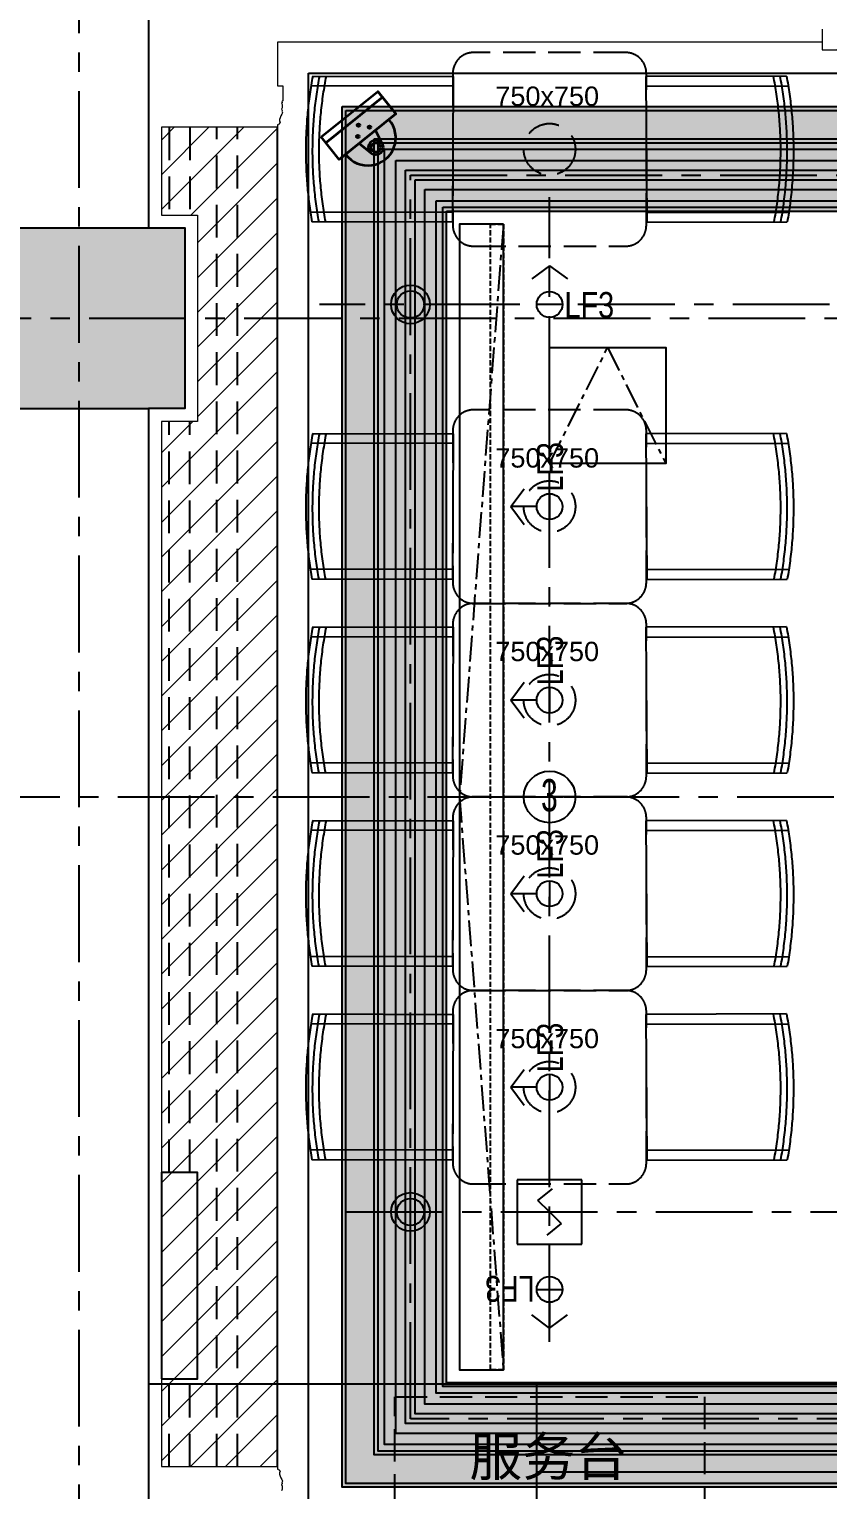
# Model space of a CAD drawing. Header units: millimetres. Extents: x -6033 to 120673, y -816267322945 to 90533.
# Drawn here: x 48168 to 51262, y 66680 to 72340 of the extents above; entities that cross this region are included whole.
import ezdxf
from ezdxf.enums import TextEntityAlignment as Align

# ---------------------------------------------------------------- set-up
doc = ezdxf.new("R2010")
doc.units = ezdxf.units.MM
for name, pattern in [('I-AR$0$CENTER', [2, 1.25, -0.25, 0.25, -0.25]), ('I-CEILING$0$CENTER', [2, 1.25, -0.25, 0.25, -0.25]), ('I-CEILING$0$DASH', [0.35, 0.25, -0.1]), ('I-PLAN$0$ACAD_ISO02W100', [15, 12, -3]), ('I-PLAN$0$CENTER', [2, 1.25, -0.25, 0.25, -0.25]), ('I-PLAN$0$DASH', [0.35, 0.25, -0.1]), ('I-PLAN$0$DASHED', [19.05, 12.7, -6.35]), ('I-PLAN$0$HIDDEN2', [0.1875, 0.125, -0.0625])]:
    doc.linetypes.add(name, pattern=pattern)
for name, color, linetype in [('I-AR$0$A-LOL061W1', 252, 'Continuous'), ('I-AR$0$D-BASE-WALL', 4, 'Continuous'), ('I-AR$0$I-stairs', 2, 'Continuous'), ('I-CEILING$0$0-LIGHT-RC', 1, 'Continuous'), ('I-CEILING$0$0-LIGHT-TXT', 90, 'Continuous'), ('I-CEILING$0$EQUIP-消防', 3, 'Continuous'), ('I-CEILING$0$EQUIP_喷头', 90, 'Continuous'), ('I-CEILING$0$I-GRID', 252, 'I-CEILING$0$CENTER'), ('I-CEILING$0$I-RCP', 2, 'Continuous'), ('I-CEILING$0$I-RCP-AIR', 64, 'Continuous'), ('I-CEILING$0$I-RCP-COVER', 10, 'Continuous'), ('I-CEILING$0$I-RCP-REF', 3, 'Continuous'), ('I-PLAN$0$FURN', 1, 'Continuous'), ('I-PLAN$0$I-GRID', 252, 'I-PLAN$0$CENTER'), ('I-PLAN$0$I-PL-FURN', 1, 'I-PLAN$0$DASH'), ('I-PLAN$0$I-PL-IDS-MILL', 40, 'Continuous'), ('I-PLAN$0$I-PL-LIGHT', 1, 'I-PLAN$0$HIDDEN2'), ('I-PLAN$0$ID-TEXT-HEADING-3', 3, 'Continuous'), ('I-PLAN$0$P-平面活动家具', 1, 'Continuous')]:
    doc.layers.add(name, color=color, linetype=linetype)
for name, color, linetype, lineweight in [('I-AR$0$GZET_COL_GRID_1-200_轴线', 8, 'I-AR$0$CENTER', 25), ('I-AR$0$I-SCOPE', 252, 'Continuous', 35), ('I-CEILING$0$_ACM-A-DETL', 7, 'Continuous', 9), ('I-CEILING$0$_ACM-A-HACH', 251, 'Continuous', 9), ('I-CEILING$0$_ACM-E-EQMT-SECT', 3, 'Continuous', 35), ('I-PLAN$0$I-PL-WALL-FHINISH', 73, 'Continuous', 13)]:
    doc.layers.add(name, color=color, linetype=linetype, lineweight=lineweight)
doc.styles.add('I-CEILING$0$_TEL_ATTDEF', font='GBENOR', dxfattribs={"width": 0.8, "height": 3, "bigfont": 'GBCBIG'})
doc.styles.add('I-CEILING$0$hztxt', font='ROS.shx', dxfattribs={"width": 0.7, "bigfont": 'HZTXT.shx'})
doc.styles.add('I-CEILING$0$I-CEILING$0$ar', font='arial.ttf', dxfattribs={"width": 0.8})
doc.styles.add('I-CEILING$0$I-CEILING$0$I-CEILING$0$ar', font='arial.ttf', dxfattribs={"width": 0.8})
doc.styles.add('I-CEILING$0$Standard', font='arial.ttf')
doc.styles.add('I-CEILING$0$黑体', font='simhei.ttf', dxfattribs={"height": 600})
doc.styles.add('I-PLAN$0$Arial', font='ARIALUNI.ttf')

# ---------------------------------------------------------------- blocks, each defined once
blk = doc.blocks.new('I-AR$0$海龙_1211170131')
at = {"layer": 'I-AR$0$GZET_COL_GRID_1-200_轴线', "ltscale": 300}
for p, q in [((48135, 86275), (48135, 59995)), ((-2225, 70995), (116415, 70995))]:
    blk.add_line(p, q, dxfattribs=at)
blk = doc.blocks.new('I-AR')
at = {"layer": 'I-AR$0$A-LOL061W1'}
blk.add_hatch(color=256, dxfattribs=at).paths.add_polyline_path([(48090, 71570), (47830, 71570), (47830, 70870), (48090, 70870), (48630, 70870), (48770, 70870), (48770, 71570), (48630, 71570)])
at = {"layer": 'I-AR$0$I-SCOPE'}
h = blk.add_hatch(dxfattribs=at)
h.set_pattern_fill('ANSI31', color=256, scale=200)
h.paths.add_polyline_path([(63300, 72640), (66630, 72640), (66630, 70889.4), (90600, 70890), (90600, 66390), (96650, 66390), (96650, 24876.4), (18340, 24876.4), (18340, 66390), (48090, 66390), (48090, 72640), (51400, 72640), (51400, 72649.9), (52869.5, 72649.9), (52869.5, 72640), (55240, 72640), (55240, 72790), (59460, 72790), (59460, 72640), (61830.5, 72640), (61830.5, 72649.9), (63300, 72649.9)], flags=16)
h.paths.add_polyline_path([(7330, 0), (7330, -1770), (11180, -1770), (11180, 0), (18450, 0), (18450, 2900), (27550, 2900), (27550, 18090), (37037.3, 18090), (37037.3, 17350), (96200, 17350), (96200, 18120), (114640, 18120), (114640, 84500), (0, 84500), (0, 0)])
at = {"layer": 'I-AR$0$D-BASE-WALL'}
for p, q in [((48630, 72640), (48630, 71570)), ((48090, 71570), (48630, 71570)), ((48090, 70870), (48630, 70870)), ((48630, 70870), (48630, 66390))]:
    blk.add_line(p, q, dxfattribs=at)
blk.add_lwpolyline([(48630, 71570), (48770, 71570), (48770, 70870), (48630, 70870)], dxfattribs=at)
at = {"layer": 'I-AR$0$I-stairs'}
for p, q in [((48630, 67090), (66100, 67090)), ((50135, 66390), (50135, 67090)), ((50135, 66750), (53295, 66750))]:
    blk.add_line(p, q, dxfattribs=at)
at = {"layer": 'I-AR$0$GZET_COL_GRID_1-200_轴线'}
blk.add_blockref('I-AR$0$海龙_1211170131', (225, 225), dxfattribs=at)
blk = doc.blocks.new('I-PLAN$0$091116-BRASSERIE$0$Floor_03$0$Y_03_Floor$0$3rd-Floor-rest$0$A$C41AE3FBC')
at = {"layer": 'I-PLAN$0$I-PL-FURN', "ltscale": 500}
for p, q in [((-9.62, -6), (-9.62, 15.76)), ((9.62, -6.06), (9.62, 15.7))]:
    blk.add_line(p, q, dxfattribs=at)
blk.add_lwpolyline([(11.12, 15.38), (11.12, -6.06), (-11.12, -6), (-11.12, 15.44)], dxfattribs=at)
for centre, radius, start, end in [((-0.15, -45.9), 62.31, 79.5796, 100.1371), ((-0.15, -45.25), 60.66, 79.2974, 100.4193), ((-0.14, -44.6), 59.02, 78.9991, 100.7176)]:
    blk.add_arc(centre, radius, start, end, dxfattribs=at)
blk = doc.blocks.new('I-PLAN')
at = {"layer": 'I-PLAN$0$I-GRID', "ltscale": 300}
blk.add_lwpolyline([(47311.1, 69365), (67518.9, 69365)], dxfattribs=at)
at = {"layer": 'I-PLAN$0$I-PL-FURN', "ltscale": 500}
for points in [[(49889.2, 71499.5), (50479.2, 71499.5, 0.414214), (50559.2, 71579.5), (50559.2, 72169.5, 0.414214), (50479.2, 72249.5), (49889.2, 72249.5, 0.414214), (49809.2, 72169.5), (49809.2, 71579.5, 0.414214)], [(49889.2, 70115), (50479.2, 70115, 0.414214), (50559.2, 70195), (50559.2, 70785, 0.414214), (50479.2, 70865), (49889.2, 70865, 0.414214), (49809.2, 70785), (49809.2, 70195, 0.414214)], [(49889.2, 69365), (50479.2, 69365, 0.414214), (50559.2, 69445), (50559.2, 70035, 0.414214), (50479.2, 70115), (49889.2, 70115, 0.414214), (49809.2, 70035), (49809.2, 69445, 0.414214)], [(49889.2, 68615), (50479.2, 68615, 0.414214), (50559.2, 68695), (50559.2, 69285, 0.414214), (50479.2, 69365), (49889.2, 69365, 0.414214), (49809.2, 69285), (49809.2, 68695, 0.414214)], [(49889.2, 67865), (50479.2, 67865, 0.414214), (50559.2, 67945), (50559.2, 68535, 0.414214), (50479.2, 68615), (49889.2, 68615, 0.414214), (49809.2, 68535), (49809.2, 67945, 0.414214)]]:
    blk.add_lwpolyline(points, format="xyb", close=True, dxfattribs=at)
blk.add_lwpolyline([(50784.2, 66440), (49584.2, 66440), (49584.2, 67040), (50784.2, 67040)], close=True, dxfattribs=at)
at = {"layer": 'I-PLAN$0$I-PL-IDS-MILL'}
blk.add_lwpolyline([(49129.9, 66770), (49129.9, 71960)], dxfattribs=at)
blk.add_lwpolyline([(48680, 67110), (48820, 67110), (48820, 67910), (48680, 67910)], close=True, dxfattribs=at)
at = {"layer": 'I-PLAN$0$I-PL-LIGHT', "linetype": 'I-PLAN$0$DASHED', "ltscale": 10}
for p, q in [((48709.8, 71960), (48709.8, 71620)), ((48789.8, 71960), (48789.8, 71620)), ((48894.8, 66770), (48894.8, 71960)), ((48974.8, 66770), (48974.8, 71960)), ((48709.8, 67910), (48709.8, 70820)), ((48789.8, 67910), (48789.8, 70820)), ((48709.8, 66770), (48709.8, 67110)), ((48789.8, 66770), (48789.8, 67110))]:
    blk.add_line(p, q, dxfattribs=at)
for centre in [(50184.2, 71874.5), (50184.2, 70490), (50184.2, 69740), (50184.2, 68990), (50184.2, 68240)]:
    blk.add_circle(centre, 100, dxfattribs=at)
at = {"layer": 'I-PLAN$0$I-PL-WALL-FHINISH'}
for points in [[(51240, 72340), (51240, 72260), (51297, 72260, -0.37825), (51301.8, 72263, 0.623496), (51306.5, 72265, 0.284819), (51330.4, 72265, 0.636149), (51337.5, 72263, 0.282378), (51349.8, 72263.5, -0.186128), (51378.1, 72272.1, 0.824383), (51384, 72273.1), (51386.4, 72273.1, -0.262247), (51390, 72276.1), (51390, 72280.1), (51400, 72280.1), (51400, 72649.9)], [(49130, 72290), (49130, 72120), (49150, 72120), (49150, 72063, 0.37825), (49147, 72058.2, -0.623496), (49145, 72053.5, -0.284819), (49145, 72029.6, -0.636149), (49147, 72022.5, -0.282378), (49146.5, 72010.2, 0.186128), (49137.9, 71981.9, -0.824383), (49136.9, 71976), (49136.9, 71973.6, 0.262247), (49133.9, 71970), (49129.9, 71970), (49129.9, 71960), (48680, 71960), (48680, 71620), (48820, 71620), (48820, 70820), (48680, 70820), (48680, 66770), (49129.9, 66770), (49129.9, 66760), (49133.9, 66760, 0.262247), (49136.9, 66756.4), (49136.9, 66754, -0.824383), (49137.9, 66748.1, 0.186128), (49146.5, 66719.8, -0.282378), (49147, 66707.5, -0.636149), (49145, 66700.4, -0.284819), (49145, 66676.5, -0.623496)]]:
    blk.add_lwpolyline(points, format="xyb", dxfattribs=at)
blk.add_lwpolyline([(51240, 72290), (49130, 72290)], dxfattribs=at)
at = {"layer": 'I-PLAN$0$P-平面活动家具', "yscale": 25.39999999990686}
for p, xscale, zscale, rotation in [((49656.1, 71874.9), 25.39999999990686, 25.39999999990686, 89.85835853881424), ((50712.4, 71874.9), -25.39999999990686, 25.39999999990687, 270.1416414611858), ((49656.1, 70490.4), 25.39999999990686, 25.39999999990686, 89.85835853881424), ((50712.4, 70490.4), -25.39999999990686, 25.39999999990687, 270.1416414611858), ((49656.1, 69740.4), 25.39999999990686, 25.39999999990686, 89.85835853881424), ((50712.4, 69740.4), -25.39999999990686, 25.39999999990687, 270.1416414611858), ((49656.1, 68990.4), 25.39999999990686, 25.39999999990686, 89.85835853881424), ((50712.4, 68990.4), -25.39999999990686, 25.39999999990687, 270.1416414611858), ((49656.1, 68240.4), 25.39999999990686, 25.39999999990686, 89.85835853881424), ((50712.4, 68240.4), -25.39999999990686, 25.39999999990687, 270.1416414611858)]:
    blk.add_blockref('I-PLAN$0$091116-BRASSERIE$0$Floor_03$0$Y_03_Floor$0$3rd-Floor-rest$0$A$C41AE3FBC', p, dxfattribs=dict(at, xscale=xscale, zscale=zscale, rotation=rotation))
at = {"layer": 'I-PLAN$0$FURN', "linetype": 'I-PLAN$0$ACAD_ISO02W100', "char_height": 75, "attachment_point": 1, "style": 'I-PLAN$0$Arial'}
for insert in [(49974, 72117.8), (49974, 70716.2), (49974, 69966.2), (49974, 69216.2), (49974, 68466.2)]:
    blk.add_mtext_dynamic_manual_height_columns('750x750', width=181404.2, gutter_width=600, heights=[131.5], dxfattribs=dict(at, insert=insert))
at = {"layer": 'I-PLAN$0$ID-TEXT-HEADING-3', "insert": (49873.5, 66883.8), "char_height": 150, "attachment_point": 1, "style": 'I-PLAN$0$Arial'}
blk.add_mtext_dynamic_manual_height_columns('{\\fArial Unicode MS|b0|i0|c134|p34;服务台}', width=151170.167, gutter_width=500, heights=[109.5], dxfattribs=at)
blk = doc.blocks.new('I-CEILING$0$K_09291619781205193186')
at = {"layer": 'I-CEILING$0$0-LIGHT-RC'}
for p, q in [((0, 150), (-69.1, 98.8)), ((0, 50), (0, 150)), ((0, 150), (69.1, 98.8)), ((50, 0), (-50, 0))]:
    blk.add_line(p, q, dxfattribs=at)
blk.add_circle((0, 0), 50, dxfattribs=at)
at = {"layer": 'I-CEILING$0$0-LIGHT-TXT', "style": 'I-CEILING$0$I-CEILING$0$ar', "width": 0.8}
blk.add_text('LF3', height=100, dxfattribs=at).set_placement((57.6, -52))
blk = doc.blocks.new('I-CEILING$0$I-CEILING$0$K_09291619781205193186')
at = {"layer": 'I-CEILING$0$0-LIGHT-RC'}
for p, q in [((0, 150), (-69.1, 98.8)), ((0, 50), (0, 150)), ((0, 150), (69.1, 98.8)), ((50, 0), (-50, 0))]:
    blk.add_line(p, q, dxfattribs=at)
blk.add_circle((0, 0), 50, dxfattribs=at)
at = {"layer": 'I-CEILING$0$0-LIGHT-TXT', "style": 'I-CEILING$0$I-CEILING$0$I-CEILING$0$ar', "width": 0.8}
blk.add_text('LF3', height=100, dxfattribs=at).set_placement((57.6, -52))
blk = doc.blocks.new('I-CEILING$0$K_1219103599')
at = {"layer": 'I-CEILING$0$I-RCP-AIR'}
blk.add_lwpolyline([(-225, 225), (225, 225), (225, -225), (-225, -225)], close=True, dxfattribs=at)
at = {"layer": 'I-CEILING$0$I-RCP-AIR', "linetype": 'I-CEILING$0$CENTER', "ltscale": 80}
blk.add_lwpolyline([(-225, -225), (0, 225), (225, -225)], dxfattribs=at)
blk = doc.blocks.new('I-CEILING$0$R626')
for p, q in [((-250, 250), (-250, -250)), ((250, 250), (-250, 250)), ((250, -250), (250, 250)), ((-90, 90), (23, 180)), ((0, 0), (-90, 90)), ((0, 0), (90, -90)), ((90, -90), (-22, -180)), ((-250, -250), (250, -250))]:
    blk.add_line(p, q)
at = {"style": 'I-CEILING$0$Standard', "flags": 1}
blk.add_attdef('A', text='', height=0.009, dxfattribs=at).set_placement((0, 0), align=Align.MIDDLE_CENTER)
blk = doc.blocks.new('I-CEILING$0$A$C81734cc7')
at = {"layer": 'I-CEILING$0$_ACM-A-DETL'}
h = blk.add_hatch(color=256, dxfattribs=at)
edge = h.paths.add_edge_path()
edge.add_arc((0, 0), 52.5, 0, 360)
for radius in [75, 52.5]:
    blk.add_circle((0, 0), radius)
blk = doc.blocks.new('I-CEILING$0$$equip_U$00000441(DESKTOP-CO1PE1H)')
blk.add_circle((0, 0), 0.4)
at = {"color": 1, "style": 'I-CEILING$0$hztxt', "width": 0.7}
blk.add_text('3', height=0.5, dxfattribs=at).set_placement((-0.003, 0.027), align=Align.MIDDLE)
blk = doc.blocks.new('I-CEILING$0$彩色半球摄像机')
for points in [[(-3.5, 14.8, 1), (7.2, 14.8, 1)], [(-32.5, -18.6, 1), (-21.8, -18.5, 1)], [(25.5, -18.6, 1), (36.2, -18.5, 1)]]:
    blk.add_hatch(color=256).paths.add_polyline_path(points)
for p, q in [((-139.3, 40.6), (142.9, 40.6)), ((-27.5, -100.9), (-40.5, -42)), ((28.2, -100.9), (41.2, -42))]:
    blk.add_line(p, q)
blk.add_lwpolyline([(-139.3, 69.8), (142.9, 69.8), (142.9, -42), (-139.3, -42)], close=True)
for centre, radius in [((1.8, 14.8), 5.37), ((-27.2, -18.5), 5.37), ((30.8, -18.5), 5.37), ((0.3, -94.7), 28.5), ((0.3, -94.7), 17.8)]:
    blk.add_circle(centre, radius)
blk.add_arc((0.3, -46.1), 107.7, 177.807, 2.193)
blk = doc.blocks.new('I-CEILING')
at = {"layer": 'I-CEILING$0$_ACM-A-HACH'}
h = blk.add_hatch(dxfattribs=at)
h.set_pattern_fill('AR-SAND', color=256, scale=2.5)
h.paths.add_polyline_path([(49785, 71635), (65255, 71635), (65255, 67095), (49785, 67095)], flags=16)
h.paths.add_polyline_path([(49380, 72040), (65660, 72040), (65660, 66690), (49380, 66690)])
h = blk.add_hatch(dxfattribs=at)
h.set_pattern_fill('ANSI31', color=256, scale=30)
h.set_pattern_definition([(45, (449664.61, 625379.94), (-67.351921, 67.351921), [])])
h.paths.add_polyline_path([(48680, 71620), (48820, 71620), (48820, 70820), (48680, 70820), (48679.9, 66770), (49129.9, 66770), (49130, 71960), (48680, 71960)])
blk.add_lwpolyline([(48680, 71620), (48820, 71620), (48820, 70820), (48680, 70820), (48679.9, 66770), (49129.9, 66770), (49130, 71960), (48680, 71960), (48680, 71620)], dxfattribs=at)
at = {"layer": 'I-CEILING$0$I-GRID', "ltscale": 300}
for p, q in [((50184.2, 67252.8), (50184.2, 71689)), ((49395.4, 67756.6), (65155.5, 67756.6))]:
    blk.add_line(p, q, dxfattribs=at)
blk.add_lwpolyline([(49645, 71775), (65395, 71775), (65395, 66955), (49645, 66955)], close=True, dxfattribs=at)
blk.add_lwpolyline([(52469.1, 71273.4), (49292.3, 71273.4)], dxfattribs=at)
at = {"layer": 'I-CEILING$0$I-RCP'}
blk.add_lwpolyline([(49250, 72170), (65790, 72170), (65790, 66560), (49250, 66560)], close=True, dxfattribs=at)
at = {"layer": 'I-CEILING$0$I-RCP-AIR'}
for points in [[(49701.3, 71718.7), (65338.7, 71718.7), (65338.7, 67011.3), (49701.3, 67011.3)], [(49745, 71675), (65295, 71675), (65295, 67055), (49745, 67055)]]:
    blk.add_lwpolyline(points, close=True, dxfattribs=at)
at = {"layer": 'I-CEILING$0$I-RCP-AIR', "linetype": 'I-CEILING$0$CENTER', "ltscale": 80}
blk.add_lwpolyline([(50005, 71585), (49835, 69365), (50005, 67145)], dxfattribs=at)
at = {"layer": 'I-CEILING$0$I-RCP-AIR', "color": 8, "linetype": 'I-CEILING$0$DASH', "ltscale": 80}
blk.add_lwpolyline([(49955, 71585), (50005, 71585), (50005, 67145), (49955, 67145)], close=True, dxfattribs=at)
at = {"layer": 'I-CEILING$0$I-RCP-COVER'}
for points in [[(49380, 72040), (65660, 72040), (65660, 66690), (49380, 66690)], [(49395, 72025), (65645, 72025), (65645, 66705), (49395, 66705)], [(49505, 71915), (65535, 71915), (65535, 66815), (49505, 66815)], [(49520, 71900), (65520, 71900), (65520, 66830), (49520, 66830)], [(49770, 71650), (65270, 71650), (65270, 67080), (49770, 67080)], [(49785, 71635), (65255, 71635), (65255, 67095), (49785, 67095)], [(50005, 71585), (49835, 71585), (49835, 67145), (50005, 67145)]]:
    blk.add_lwpolyline(points, close=True, dxfattribs=at)
for name, p in [('I-CEILING$0$I-CEILING$0$K_09291619781205193186', (50184.2, 71273.4)), ('I-CEILING$0$K_1219103599', (50409.2, 70881.7))]:
    blk.add_blockref(name, p)
for name, p, rotation in [('I-CEILING$0$K_09291619781205193186', (50184.2, 70490), 90), ('I-CEILING$0$K_09291619781205193186', (50184.2, 69740), 90), ('I-CEILING$0$K_09291619781205193186', (50184.2, 68990), 90), ('I-CEILING$0$K_09291619781205193186', (50184.2, 68240), 90), ('I-CEILING$0$I-CEILING$0$K_09291619781205193186', (50184.2, 67456.6), 180)]:
    blk.add_blockref(name, p, dxfattribs=dict(rotation=rotation))
at = {"layer": 'I-CEILING$0$EQUIP-消防', "xscale": 0.5, "yscale": 0.5, "zscale": 0.5}
blk.add_blockref('I-CEILING$0$R626', (50184.2, 67756.6), dxfattribs=at)
at = {"layer": 'I-CEILING$0$EQUIP_喷头'}
for p in [(49645, 71273.4), (49645, 67756.6)]:
    blk.add_blockref('I-CEILING$0$A$C81734cc7', p, dxfattribs=at)
at = {"layer": 'I-CEILING$0$I-RCP-REF', "color": 1, "linetype": 'Continuous'}
ref = blk.add_blockref('I-CEILING$0$$equip_U$00000441(DESKTOP-CO1PE1H)', (50184.2, 69364.9), dxfattribs=dict(at, xscale=249.9999999999999, yscale=249.9999999999999, zscale=249.9999999999999))
ref.add_attrib('$TEXT$', 'REMARK', dxfattribs={"layer": 'I-CEILING$0$0-LIGHT-RC', "color": 7, "height": 0.005, "style": 'I-CEILING$0$_TEL_ATTDEF'}).set_placement((50184.2, 69364.9), align=Align.MIDDLE_CENTER)
at = {"layer": 'I-CEILING$0$I-RCP-AIR', "style": 'I-CEILING$0$黑体'}
for tag, p in [('R', (61966.4, 71748.9)), ('R', (61966.4, 66925.2)), ('R', (51736.1, 63924.8)), ('R', (62976.1, 63924.8)), ('S', (56433.6, 63065))]:
    blk.add_attdef(tag, text='', height=100, dxfattribs=at).set_placement(p, align=Align.MIDDLE_CENTER)
at = {"layer": 'I-CEILING$0$_ACM-E-EQMT-SECT', "rotation": 38.74706409752741}
blk.add_blockref('I-CEILING$0$彩色半球摄像机', (49451.1, 71955.3), dxfattribs=at)
at = {"layer": 'I-CEILING$0$I-RCP-AIR'}
for points in [[(49545, 71875), (65495, 71875), (65495, 66855), (49545, 66855)], [(49588.7, 71831.3), (65451.3, 71831.3), (65451.3, 66898.7), (49588.7, 66898.7)], [(49626.3, 71793.7), (65413.7, 71793.7), (65413.7, 66936.3), (49626.3, 66936.3)], [(49663.8, 71756.2), (65376.2, 71756.2), (65376.2, 66973.8), (49663.8, 66973.8)]]:
    blk.add_lwpolyline(points, close=True, dxfattribs=at)

msp = doc.modelspace()

# ---------------------------------------------------------------- block references
for name in ['I-AR', 'I-PLAN']:
    msp.add_blockref(name, (0, 0))

# ---------------------------------------------------------------- next in the draw order: block references
msp.add_blockref('I-CEILING', (0, 0))

doc.saveas('drawing.dxf')
